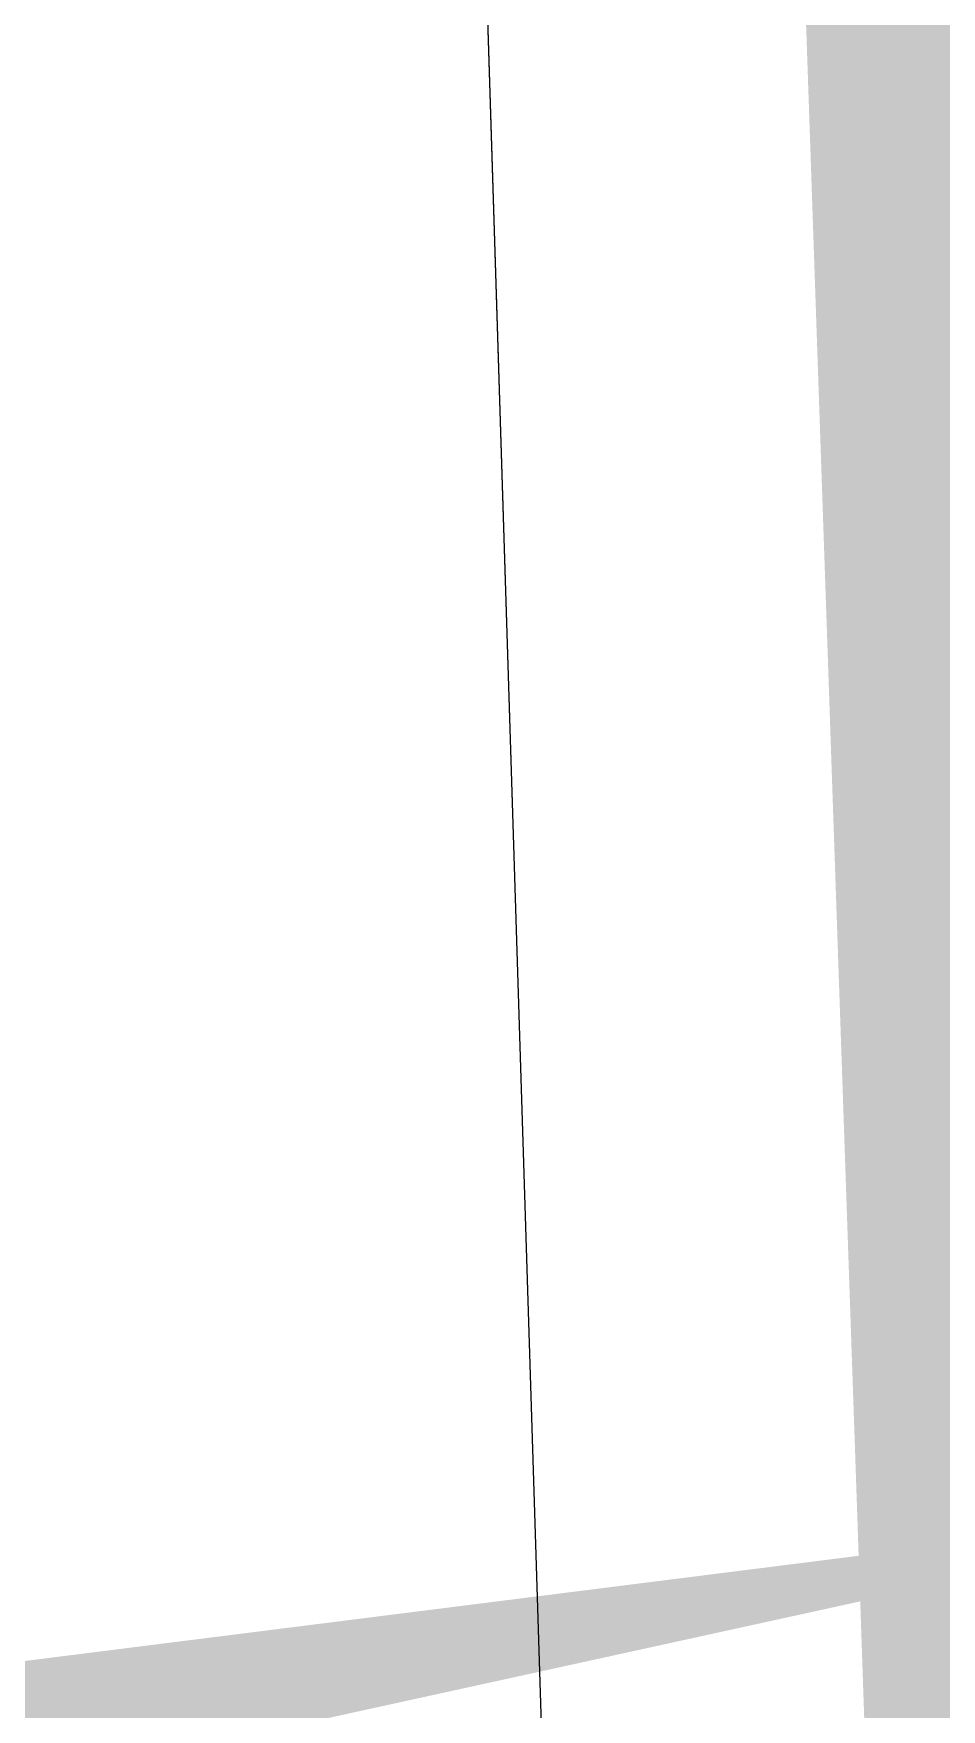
# Model space of a CAD drawing. Extents: x 634962 to 644935, y 5969185 to 5972988.
# Drawn here: x 641678.64 to 641698.18, y 5971076.92 to 5971112.98 of the extents above; entities that cross this region are included whole.
import ezdxf

# ---------------------------------------------------------------- set-up
doc = ezdxf.new("R2010")
doc.units = 0
doc.header["$LTSCALE"] = 5
for name, color, linetype in [('AS-POWER-T', 104, 'Continuous'), ('AS-ROADS', 254, 'Continuous'), ('L-SEC', 7, 'Continuous')]:
    doc.layers.add(name, color=color, linetype=linetype)
doc.layers.add('AS-TELUS-ATCO PIPELINES', color=7, linetype='foc-TEL', lineweight=9, true_color=0xff9c38)
doc.styles.add('80', font='ARIALN.TTF', dxfattribs={"height": 10})
doc.styles.add('foc-LtypeFont', font='ARIALN.TTF', dxfattribs={"height": 7.35})
doc.linetypes.add('foc-TEL', pattern='A,2,-1,["T",foc-LtypeFont,S=0.2,R=0,X=-0.425,Y=-0.75],-1.24,8', length=12.24)
doc.linetypes.add('foc-TEL-NOLINE', pattern='A,0,-2,["T",foc-LtypeFont,S=0.2,R=0,X=-0.425,Y=-0.75],-10.24', length=12.24)

# ---------------------------------------------------------------- blocks, each defined once
blk = doc.blocks.new('*U667')
at = {"color": 104, "flags": 128}
blk.add_lwpolyline([(81.785, 14.088, 0, 7.5, 0), (0, 0, 0, 0, 0)], format="xyseb", dxfattribs=at)
at = {"color": 104, "style": '80'}
blk.add_attdef('ENTER_TEXT_001', (-26.845, -4.918), '', height=10, dxfattribs=at)

msp = doc.modelspace()

# ---------------------------------------------------------------- linework, layer by layer
at = {"layer": 'AS-ROADS', "const_width": 5.998, "flags": 128}
msp.add_lwpolyline([(641696.067, 5971177.282), (641705.91, 5970890.664), (641708.436, 5970804.491)], dxfattribs=at)
at = {"layer": 'AS-TELUS-ATCO PIPELINES', "linetype": 'foc-TEL-NOLINE', "flags": 128}
msp.add_lwpolyline([(641698.098, 5970806.651), (641692.54, 5970982.38), (641667.094, 5971788.508), (641653.101, 5972223.151), (641546.783, 5972432.447)], dxfattribs=at)
at = {"layer": 'L-SEC'}
msp.add_line((641679.817, 5971385.444), (641692.54, 5970982.38), dxfattribs=at)

# ---------------------------------------------------------------- block references
at = {"layer": 'AS-POWER-T', "xscale": 0.99974368, "yscale": 0.99974368, "zscale": 0.99974368}
msp.add_blockref('*U667', (641625.254, 5971067.482), dxfattribs=at)

doc.saveas('drawing.dxf')
